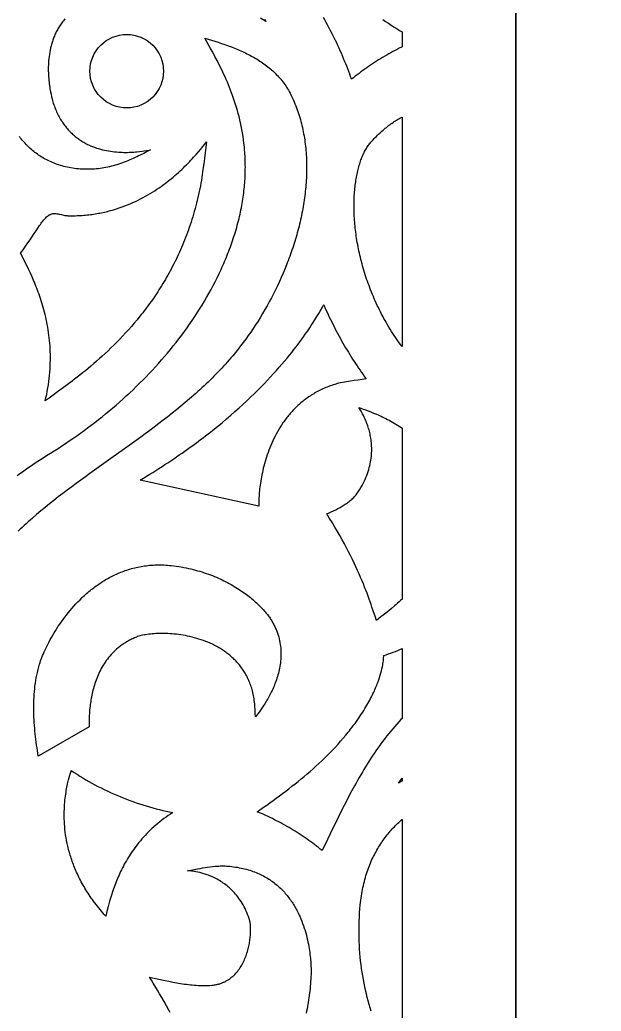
# Model space of a CAD drawing. Extents: x -1000 to 1000, y -1450 to 1450.
# Drawn here: x -817.9 to -562.5, y 194 to 629.6 of the extents above; entities that cross this region are included whole.
import ezdxf

# ---------------------------------------------------------------- set-up
doc = ezdxf.new("R2010")
doc.units = 0
doc.layers.add('LAYER_1', color=18, linetype='CONTINUOUS')

msp = doc.modelspace()

# ---------------------------------------------------------------- linework, layer by layer
at = {"layer": 'LAYER_1'}
for points in [[(-1000, -1450), (-600, -1450), (-600, 1050), (-1000, 1050)], [(-600, -1450), (600, -1450), (600, 1050), (-600, 1050)], [(-650, 486.04), (-650.15, 486.24), (-650.82, 487.16), (-651.48, 488.08), (-652.12, 489.01), (-652.76, 489.93), (-653.38, 490.87), (-653.99, 491.8), (-654.59, 492.74), (-655.17, 493.68), (-655.75, 494.62), (-656.31, 495.57), (-656.86, 496.52), (-657.4, 497.47), (-657.93, 498.42), (-658.44, 499.37), (-658.95, 500.33), (-659.44, 501.29), (-659.92, 502.25), (-660.39, 503.21), (-660.85, 504.17), (-661.3, 505.13), (-661.74, 506.1), (-662.17, 507.06), (-662.58, 508.02), (-662.99, 508.99), (-663.38, 509.95), (-663.77, 510.92), (-664.14, 511.88), (-664.5, 512.85), (-664.85, 513.81), (-665.2, 514.77), (-665.53, 515.73), (-665.85, 516.7), (-666.16, 517.65), (-666.46, 518.61), (-666.75, 519.57), (-667.03, 520.53), (-667.3, 521.48), (-667.56, 522.43), (-667.81, 523.38), (-668.05, 524.33), (-668.28, 525.27), (-668.5, 526.21), (-668.71, 527.15), (-668.92, 528.09), (-669.11, 529.02), (-669.29, 529.95), (-669.47, 530.87), (-669.63, 531.8), (-669.79, 532.72), (-669.93, 533.63), (-670.07, 534.54), (-670.2, 535.45), (-670.32, 536.35), (-670.43, 537.25), (-670.53, 538.14), (-670.62, 539.03), (-670.7, 539.91), (-670.78, 540.78), (-670.84, 541.66), (-670.9, 542.52), (-670.95, 543.38), (-670.99, 544.24), (-671.02, 545.09), (-671.05, 545.93), (-671.06, 546.76), (-671.07, 547.59), (-671.07, 548.41), (-671.06, 549.23), (-671.04, 550.04), (-671.02, 550.84), (-670.99, 551.63), (-670.95, 552.42), (-670.9, 553.2), (-670.84, 553.97), (-670.78, 554.73), (-670.71, 555.49), (-670.63, 556.23), (-670.55, 556.97), (-670.45, 557.7), (-670.35, 558.42), (-670.25, 559.13), (-670.13, 559.83), (-670.01, 560.53), (-669.88, 561.21), (-669.75, 561.88), (-669.6, 562.55), (-669.45, 563.2), (-669.3, 563.84), (-669.13, 564.48), (-668.96, 565.1), (-668.79, 565.71), (-668.6, 566.31), (-668.42, 566.91), (-668.22, 567.48), (-668.02, 568.05), (-667.81, 568.61), (-667.59, 569.15), (-667.37, 569.69), (-667.15, 570.21), (-666.91, 570.72), (-666.67, 571.22), (-666.43, 571.7), (-666.18, 572.17), (-665.92, 572.63), (-665.66, 573.08), (-665.39, 573.51), (-665.12, 573.93), (-664.84, 574.34), (-664.55, 574.73), (-664.26, 575.11), (-663.97, 575.48), (-663.67, 575.83), (-663.19, 576.37), (-662.71, 576.89), (-662.23, 577.41), (-661.74, 577.91), (-661.26, 578.41), (-660.77, 578.89), (-660.28, 579.36), (-659.8, 579.82), (-659.31, 580.27), (-658.82, 580.71), (-658.33, 581.14), (-657.84, 581.56), (-657.35, 581.97), (-656.85, 582.36), (-656.36, 582.75), (-655.87, 583.13), (-655.37, 583.5), (-654.88, 583.86), (-654.39, 584.21), (-653.89, 584.55), (-653.4, 584.88), (-652.91, 585.2), (-652.41, 585.51), (-651.92, 585.82), (-651.43, 586.11), (-650.94, 586.4), (-650.44, 586.68), (-650, 586.92)], [(-736.24, 573.54), (-736.54, 571.13), (-736.83, 568.72), (-737.12, 566.31), (-737.43, 563.9), (-737.6, 562.7), (-737.77, 561.5), (-737.95, 560.3), (-738.15, 559.1), (-738.35, 557.9), (-738.58, 556.71), (-738.83, 555.42), (-739.09, 554.14), (-739.37, 552.87), (-739.66, 551.61), (-739.95, 550.36), (-740.26, 549.12), (-740.57, 547.89), (-740.9, 546.67), (-741.24, 545.46), (-741.58, 544.26), (-741.94, 543.07), (-742.3, 541.9), (-742.67, 540.73), (-743.05, 539.57), (-743.44, 538.42), (-743.84, 537.28), (-744.25, 536.15), (-744.67, 535.04), (-745.09, 533.93), (-745.52, 532.83), (-745.96, 531.74), (-746.41, 530.66), (-746.87, 529.59), (-747.33, 528.53), (-747.8, 527.47), (-748.27, 526.43), (-748.76, 525.4), (-749.25, 524.38), (-749.75, 523.36), (-750.25, 522.36), (-750.76, 521.36), (-751.28, 520.38), (-751.8, 519.4), (-752.33, 518.43), (-752.86, 517.47), (-753.4, 516.52), (-753.95, 515.58), (-754.5, 514.65), (-755.05, 513.73), (-755.61, 512.81), (-756.18, 511.91), (-756.75, 511.01), (-757.32, 510.13), (-757.9, 509.25), (-758.48, 508.38), (-759.07, 507.52), (-759.66, 506.66), (-760.26, 505.82), (-760.86, 504.98), (-761.46, 504.15), (-762.06, 503.34), (-762.67, 502.52), (-763.28, 501.72), (-763.9, 500.93), (-764.51, 500.14), (-765.13, 499.36), (-766.38, 497.83), (-767.64, 496.34), (-768.9, 494.87), (-770.17, 493.43), (-771.44, 492.03), (-772.72, 490.66), (-774, 489.31), (-775.28, 488), (-776.56, 486.72), (-777.84, 485.47), (-779.11, 484.25), (-780.39, 483.05), (-781.66, 481.89), (-782.92, 480.75), (-784.17, 479.64), (-785.42, 478.56), (-786.66, 477.5), (-787.88, 476.47), (-789.1, 475.47), (-790.3, 474.5), (-791.49, 473.55), (-792.66, 472.62), (-793.81, 471.73), (-794.95, 470.85), (-797.16, 469.18), (-799.29, 467.6), (-801.32, 466.11), (-803.24, 464.72), (-805.05, 463.41), (-806.73, 462.19), (-806.4, 463.63), (-806.09, 465.06), (-805.81, 466.48), (-805.56, 467.89), (-805.34, 469.29), (-805.14, 470.67), (-804.97, 472.05), (-804.83, 473.41), (-804.71, 474.76), (-804.61, 476.1), (-804.54, 477.42), (-804.49, 478.73), (-804.46, 480.03), (-804.45, 481.32), (-804.47, 482.59), (-804.51, 483.85), (-804.56, 485.1), (-804.63, 486.34), (-804.73, 487.56), (-804.84, 488.77), (-804.96, 489.96), (-805.11, 491.14), (-805.27, 492.31), (-805.44, 493.47), (-805.63, 494.61), (-805.83, 495.73), (-806.05, 496.84), (-806.28, 497.94), (-806.52, 499.03), (-806.77, 500.1), (-807.04, 501.15), (-807.31, 502.19), (-807.59, 503.22), (-807.88, 504.23), (-808.18, 505.22), (-808.49, 506.2), (-808.8, 507.17), (-809.12, 508.12), (-809.45, 509.05), (-809.78, 509.97), (-810.12, 510.87), (-810.46, 511.76), (-810.8, 512.63), (-811.14, 513.49), (-811.49, 514.33), (-811.83, 515.15), (-812.53, 516.75), (-813.22, 518.29), (-813.91, 519.75), (-814.58, 521.15), (-815.23, 522.48), (-816.46, 524.93), (-817.55, 527.1), (-816.97, 527.87), (-816.4, 528.63), (-815.85, 529.39), (-815.32, 530.13), (-814.3, 531.6), (-813.34, 533.01), (-811.57, 535.69), (-810.75, 536.94), (-809.97, 538.11), (-809.22, 539.21), (-808.86, 539.72), (-808.5, 540.22), (-808.15, 540.69), (-807.8, 541.14), (-807.46, 541.57), (-807.12, 541.96), (-806.78, 542.34), (-806.44, 542.68), (-806.11, 543), (-805.78, 543.29), (-805.44, 543.55), (-805.11, 543.78), (-804.94, 543.89), (-804.77, 543.98), (-804.61, 544.07), (-804.44, 544.15), (-804.21, 544.24), (-803.98, 544.32), (-803.75, 544.38), (-803.52, 544.43), (-803.28, 544.47), (-803.05, 544.49), (-802.81, 544.51), (-802.57, 544.51), (-802.33, 544.51), (-802.08, 544.49), (-801.59, 544.44), (-801.09, 544.37), (-800.59, 544.27), (-799.59, 544.04), (-799.08, 543.93), (-798.58, 543.82), (-798.07, 543.72), (-797.57, 543.63), (-797.32, 543.6), (-797.07, 543.58), (-796.83, 543.56), (-796.58, 543.55), (-795.8, 543.54), (-795.03, 543.54), (-794.26, 543.55), (-793.5, 543.56), (-792.75, 543.59), (-791.99, 543.62), (-791.25, 543.66), (-790.51, 543.71), (-789.77, 543.76), (-789.04, 543.82), (-788.31, 543.89), (-787.59, 543.97), (-786.87, 544.06), (-786.16, 544.15), (-785.45, 544.25), (-784.75, 544.36), (-784.05, 544.48), (-783.36, 544.6), (-782.67, 544.72), (-781.99, 544.86), (-781.31, 545), (-780.64, 545.15), (-779.97, 545.3), (-779.31, 545.46), (-778.65, 545.63), (-778, 545.8), (-777.35, 545.98), (-776.7, 546.17), (-775.43, 546.55), (-774.18, 546.96), (-772.94, 547.39), (-771.72, 547.84), (-770.53, 548.31), (-769.35, 548.8), (-768.19, 549.3), (-767.05, 549.82), (-765.93, 550.36), (-764.83, 550.92), (-763.75, 551.49), (-762.69, 552.07), (-761.64, 552.66), (-760.62, 553.27), (-759.61, 553.89), (-758.62, 554.52), (-757.66, 555.15), (-756.71, 555.8), (-755.77, 556.45), (-754.86, 557.12), (-753.97, 557.78), (-753.09, 558.45), (-752.23, 559.13), (-751.39, 559.81), (-750.57, 560.49), (-749.77, 561.18), (-748.99, 561.86), (-748.22, 562.55), (-747.47, 563.23), (-746.74, 563.92), (-746.03, 564.6), (-745.34, 565.27), (-744.66, 565.95), (-744.01, 566.62), (-743.37, 567.28), (-742.75, 567.93), (-742.14, 568.58), (-741.56, 569.22), (-740.44, 570.47), (-739.4, 571.68), (-738.42, 572.84), (-737.52, 573.94), (-736.68, 574.98), (-735.92, 575.95)], [(-683.88, 503.28), (-683.4, 502.21), (-682.92, 501.15), (-682.43, 500.08), (-681.93, 499.02), (-681.42, 497.97), (-680.9, 496.91), (-680.38, 495.86), (-679.85, 494.81), (-679.31, 493.77), (-678.77, 492.73), (-678.22, 491.69), (-677.66, 490.66), (-677.09, 489.63), (-676.52, 488.6), (-675.94, 487.58), (-675.35, 486.57), (-674.76, 485.55), (-674.15, 484.54), (-673.55, 483.54), (-672.93, 482.54), (-672.31, 481.54), (-671.68, 480.55), (-671.05, 479.56), (-670.41, 478.58), (-669.76, 477.6), (-669.1, 476.63), (-668.44, 475.66), (-667.77, 474.7), (-667.1, 473.74), (-666.42, 472.78), (-665.73, 471.84), (-666.6, 471.69), (-667.46, 471.56), (-669.21, 471.33), (-670.95, 471.1), (-672.69, 470.87), (-673.56, 470.75), (-674.43, 470.61), (-675.29, 470.47), (-676.16, 470.31), (-677.01, 470.13), (-677.86, 469.93), (-678.71, 469.7), (-679.13, 469.58), (-679.55, 469.45), (-680.22, 469.23), (-680.89, 469.01), (-681.55, 468.77), (-682.2, 468.53), (-682.84, 468.28), (-683.48, 468.01), (-684.1, 467.75), (-684.72, 467.47), (-685.32, 467.19), (-685.92, 466.9), (-686.51, 466.6), (-687.1, 466.29), (-687.67, 465.98), (-688.23, 465.66), (-688.79, 465.33), (-689.34, 465), (-689.88, 464.66), (-690.41, 464.31), (-690.94, 463.96), (-691.46, 463.6), (-691.97, 463.24), (-692.47, 462.87), (-692.96, 462.49), (-693.45, 462.11), (-693.92, 461.72), (-694.4, 461.32), (-694.86, 460.93), (-695.31, 460.52), (-695.76, 460.11), (-696.2, 459.7), (-696.64, 459.28), (-697.06, 458.86), (-697.48, 458.43), (-697.89, 457.99), (-698.3, 457.56), (-698.7, 457.12), (-699.09, 456.67), (-699.47, 456.22), (-699.85, 455.77), (-700.22, 455.31), (-700.58, 454.85), (-700.94, 454.39), (-701.29, 453.92), (-701.64, 453.45), (-701.97, 452.98), (-702.3, 452.51), (-702.95, 451.55), (-703.56, 450.58), (-704.16, 449.6), (-704.73, 448.61), (-705.27, 447.62), (-705.79, 446.62), (-706.29, 445.62), (-706.77, 444.61), (-707.23, 443.6), (-707.66, 442.58), (-708.07, 441.57), (-708.46, 440.56), (-708.84, 439.55), (-709.19, 438.54), (-709.52, 437.53), (-709.84, 436.53), (-710.13, 435.54), (-710.41, 434.55), (-710.67, 433.56), (-710.92, 432.59), (-711.14, 431.63), (-711.35, 430.67), (-711.55, 429.73), (-711.73, 428.8), (-711.9, 427.89), (-712.05, 426.99), (-712.19, 426.1), (-712.32, 425.23), (-712.43, 424.38), (-712.53, 423.55), (-712.62, 422.74), (-712.69, 421.95), (-712.76, 421.18), (-712.82, 420.43), (-712.86, 419.71), (-712.9, 419.01), (-712.93, 418.34), (-712.94, 417.69), (-712.95, 417.08), (-712.96, 416.49), (-712.95, 415.93), (-765, 427.41), (-763.58, 428.25), (-762.18, 429.1), (-760.8, 429.95), (-759.44, 430.8), (-758.08, 431.65), (-756.75, 432.5), (-755.43, 433.34), (-754.12, 434.19), (-752.83, 435.04), (-751.55, 435.89), (-750.29, 436.74), (-749.05, 437.59), (-747.82, 438.43), (-746.6, 439.28), (-745.4, 440.12), (-744.21, 440.97), (-743.04, 441.81), (-741.88, 442.65), (-740.73, 443.49), (-739.6, 444.33), (-738.49, 445.17), (-737.38, 446), (-736.29, 446.84), (-735.22, 447.67), (-734.16, 448.5), (-733.11, 449.33), (-731.06, 450.98), (-729.06, 452.62), (-727.12, 454.25), (-725.22, 455.87), (-723.38, 457.48), (-721.59, 459.08), (-719.85, 460.66), (-718.17, 462.23), (-716.53, 463.78), (-714.94, 465.32), (-713.4, 466.84), (-711.91, 468.34), (-710.46, 469.83), (-709.06, 471.29), (-707.71, 472.74), (-706.4, 474.16), (-705.14, 475.56), (-703.92, 476.94), (-702.74, 478.3), (-701.61, 479.63), (-700.52, 480.94), (-699.47, 482.22), (-698.46, 483.48), (-697.49, 484.7), (-696.56, 485.9), (-695.68, 487.07), (-694.82, 488.21), (-694.01, 489.32), (-693.24, 490.39), (-692.5, 491.44), (-691.8, 492.45), (-691.13, 493.42), (-690.5, 494.36), (-689.9, 495.27), (-689.33, 496.14), (-688.3, 497.76), (-687.4, 499.23), (-686.61, 500.53), (-685.95, 501.66), (-684.95, 503.39), (-684.6, 503.97), (-684.46, 504.19), (-684.35, 504.36)], [(-668.05, 458.95), (-667.07, 458.61), (-666.02, 458.24), (-664.9, 457.82), (-663.71, 457.37), (-662.47, 456.87), (-661.18, 456.33), (-660.52, 456.04), (-659.85, 455.74), (-659.17, 455.43), (-658.48, 455.1), (-657.78, 454.77), (-657.07, 454.42), (-656.36, 454.05), (-655.65, 453.68), (-654.93, 453.29), (-654.21, 452.88), (-653.48, 452.47), (-652.75, 452.03), (-652.02, 451.59), (-651.29, 451.13), (-650.56, 450.65), (-650, 450.27), (-650, 375.1), (-650.54, 374.59), (-651.23, 373.95), (-651.92, 373.33), (-652.6, 372.73), (-653.27, 372.14), (-654.58, 371.02), (-655.86, 369.97), (-657.08, 368.99), (-658.24, 368.08), (-659.33, 367.24), (-661.27, 365.77), (-661.84, 367.55), (-662.48, 369.5), (-663.2, 371.63), (-663.58, 372.75), (-663.99, 373.92), (-664.43, 375.13), (-664.88, 376.38), (-665.37, 377.66), (-665.87, 378.99), (-666.41, 380.35), (-666.97, 381.75), (-667.56, 383.18), (-668.19, 384.65), (-668.84, 386.16), (-669.52, 387.7), (-670.24, 389.27), (-670.99, 390.88), (-671.78, 392.52), (-672.6, 394.19), (-673.46, 395.9), (-674.36, 397.63), (-675.3, 399.39), (-676.27, 401.18), (-677.29, 403), (-678.35, 404.85), (-679.46, 406.73), (-680.6, 408.63), (-681.8, 410.56), (-683.04, 412.51), (-682.07, 412.95), (-681.09, 413.39), (-680.11, 413.86), (-679.14, 414.34), (-678.17, 414.84), (-677.21, 415.36), (-676.74, 415.63), (-676.27, 415.9), (-675.81, 416.18), (-675.35, 416.47), (-674.9, 416.77), (-674.45, 417.07), (-674.01, 417.38), (-673.58, 417.7), (-673.16, 418.03), (-672.75, 418.37), (-672.34, 418.71), (-671.95, 419.07), (-671.56, 419.43), (-671.19, 419.8), (-670.83, 420.18), (-670.48, 420.58), (-670.14, 420.98), (-669.82, 421.4), (-669.51, 421.82), (-669.21, 422.26), (-668.91, 422.72), (-668.63, 423.17), (-668.08, 424.09), (-667.57, 424.99), (-667.09, 425.89), (-666.64, 426.79), (-666.23, 427.68), (-665.85, 428.56), (-665.49, 429.44), (-665.17, 430.3), (-664.88, 431.16), (-664.61, 432.02), (-664.38, 432.86), (-664.16, 433.7), (-663.98, 434.53), (-663.82, 435.35), (-663.68, 436.16), (-663.56, 436.96), (-663.47, 437.76), (-663.4, 438.54), (-663.35, 439.31), (-663.32, 440.08), (-663.31, 440.83), (-663.31, 441.57), (-663.34, 442.3), (-663.38, 443.02), (-663.43, 443.73), (-663.5, 444.42), (-663.59, 445.1), (-663.69, 445.77), (-663.8, 446.43), (-663.92, 447.08), (-664.05, 447.71), (-664.19, 448.32), (-664.34, 448.93), (-664.5, 449.52), (-664.67, 450.09), (-664.84, 450.65), (-665.02, 451.2), (-665.2, 451.73), (-665.39, 452.25), (-665.58, 452.75), (-665.78, 453.23), (-665.97, 453.7), (-666.17, 454.15), (-666.56, 455), (-666.94, 455.78), (-667.31, 456.49), (-667.66, 457.12), (-667.98, 457.68), (-668.27, 458.16), (-668.71, 458.88), (-668.95, 459.26)], [(-756.21, 390.14), (-755.41, 390.12), (-754.61, 390.09), (-753.81, 390.05), (-753, 389.99), (-752.18, 389.92), (-751.36, 389.84), (-750.24, 389.71), (-749.14, 389.56), (-748.04, 389.39), (-746.97, 389.22), (-745.9, 389.02), (-744.85, 388.82), (-743.81, 388.6), (-742.78, 388.37), (-741.77, 388.12), (-740.77, 387.86), (-739.79, 387.59), (-738.82, 387.31), (-737.86, 387.02), (-736.91, 386.71), (-735.98, 386.4), (-735.07, 386.08), (-734.16, 385.74), (-733.27, 385.4), (-732.39, 385.05), (-731.53, 384.69), (-730.68, 384.32), (-729.85, 383.94), (-729.02, 383.55), (-728.22, 383.16), (-727.42, 382.76), (-726.64, 382.36), (-725.87, 381.95), (-725.12, 381.53), (-724.38, 381.11), (-723.66, 380.68), (-722.94, 380.25), (-722.25, 379.82), (-721.56, 379.38), (-720.9, 378.94), (-720.24, 378.49), (-719.6, 378.04), (-718.97, 377.59), (-718.36, 377.14), (-717.76, 376.69), (-717.18, 376.23), (-716.61, 375.78), (-716.05, 375.32), (-715.51, 374.87), (-714.98, 374.41), (-714.47, 373.96), (-713.97, 373.5), (-713.49, 373.05), (-713.02, 372.6), (-712.56, 372.16), (-712.12, 371.71), (-711.7, 371.27), (-711.29, 370.83), (-710.89, 370.4), (-710.51, 369.97), (-710.14, 369.54), (-709.79, 369.12), (-709.45, 368.7), (-709.13, 368.29), (-708.82, 367.89), (-708.52, 367.49), (-708.24, 367.1), (-707.98, 366.72), (-707.73, 366.34), (-707.5, 365.97), (-707.24, 365.56), (-707, 365.14), (-706.76, 364.73), (-706.53, 364.31), (-706.31, 363.89), (-706.1, 363.48), (-705.9, 363.06), (-705.7, 362.65), (-705.51, 362.23), (-705.33, 361.81), (-705.16, 361.4), (-705, 360.98), (-704.84, 360.56), (-704.69, 360.15), (-704.55, 359.73), (-704.42, 359.31), (-704.17, 358.48), (-703.96, 357.65), (-703.77, 356.82), (-703.61, 356), (-703.47, 355.17), (-703.36, 354.35), (-703.28, 353.53), (-703.22, 352.72), (-703.18, 351.9), (-703.16, 351.1), (-703.17, 350.29), (-703.2, 349.49), (-703.25, 348.7), (-703.32, 347.9), (-703.4, 347.12), (-703.51, 346.34), (-703.63, 345.57), (-703.78, 344.8), (-703.93, 344.04), (-704.1, 343.28), (-704.29, 342.54), (-704.49, 341.8), (-704.7, 341.07), (-704.93, 340.34), (-705.17, 339.63), (-705.42, 338.92), (-705.68, 338.23), (-705.95, 337.54), (-706.22, 336.86), (-706.51, 336.2), (-706.8, 335.54), (-707.1, 334.89), (-707.41, 334.26), (-707.72, 333.63), (-708.04, 333.02), (-708.35, 332.42), (-708.68, 331.83), (-709, 331.25), (-709.33, 330.69), (-709.65, 330.14), (-710.31, 329.08), (-710.95, 328.08), (-711.59, 327.14), (-712.21, 326.26), (-712.8, 325.44), (-713.37, 324.69), (-713.9, 324.01), (-714.4, 323.4), (-714.45, 324.83), (-714.51, 326.26), (-714.55, 326.98), (-714.6, 327.69), (-714.66, 328.41), (-714.72, 329.12), (-714.8, 329.84), (-714.88, 330.55), (-714.98, 331.26), (-715.09, 331.96), (-715.22, 332.67), (-715.36, 333.37), (-715.52, 334.06), (-715.69, 334.76), (-715.86, 335.37), (-716.04, 335.97), (-716.23, 336.56), (-716.43, 337.14), (-716.63, 337.72), (-716.85, 338.28), (-717.07, 338.84), (-717.31, 339.39), (-717.55, 339.92), (-717.8, 340.46), (-718.07, 340.98), (-718.33, 341.49), (-718.61, 342), (-718.9, 342.49), (-719.19, 342.98), (-719.49, 343.46), (-719.8, 343.93), (-720.12, 344.39), (-720.44, 344.85), (-720.77, 345.3), (-721.11, 345.74), (-721.45, 346.17), (-721.81, 346.59), (-722.16, 347.01), (-722.53, 347.41), (-722.9, 347.81), (-723.28, 348.21), (-723.66, 348.59), (-724.05, 348.97), (-724.44, 349.34), (-724.84, 349.7), (-725.25, 350.05), (-725.66, 350.4), (-726.07, 350.74), (-726.49, 351.07), (-726.92, 351.4), (-727.35, 351.72), (-727.79, 352.03), (-728.22, 352.34), (-728.67, 352.63), (-729.12, 352.92), (-729.57, 353.21), (-730.02, 353.49), (-730.48, 353.76), (-730.94, 354.02), (-731.41, 354.28), (-731.88, 354.53), (-732.35, 354.77), (-732.82, 355.01), (-733.3, 355.24), (-734.26, 355.69), (-735.23, 356.11), (-736.21, 356.5), (-737.2, 356.87), (-738.19, 357.22), (-739.18, 357.55), (-740.18, 357.85), (-741.18, 358.13), (-742.18, 358.39), (-743.19, 358.63), (-744.18, 358.85), (-745.18, 359.05), (-746.17, 359.22), (-747.16, 359.38), (-748.14, 359.52), (-749.11, 359.64), (-750.08, 359.75), (-751.03, 359.83), (-751.97, 359.9), (-752.9, 359.95), (-753.82, 359.99), (-754.72, 360.01), (-755.61, 360.02), (-756.47, 360.01), (-757.32, 359.99), (-758.15, 359.95), (-758.96, 359.9), (-759.75, 359.84), (-760.52, 359.76), (-761.26, 359.68), (-761.97, 359.58), (-762.66, 359.47), (-763.32, 359.35), (-763.95, 359.22), (-764.55, 359.08), (-765.12, 358.93), (-765.65, 358.77), (-766.15, 358.6), (-766.62, 358.43), (-767.09, 358.24), (-767.55, 358.05), (-768, 357.85), (-768.45, 357.64), (-768.89, 357.43), (-769.32, 357.21), (-769.74, 356.99), (-770.16, 356.77), (-770.58, 356.54), (-770.98, 356.3), (-771.38, 356.06), (-771.78, 355.81), (-772.16, 355.56), (-772.54, 355.31), (-772.92, 355.05), (-773.29, 354.79), (-773.65, 354.52), (-774.01, 354.25), (-774.7, 353.69), (-775.37, 353.12), (-776.02, 352.53), (-776.64, 351.93), (-777.24, 351.32), (-777.82, 350.69), (-778.38, 350.06), (-778.91, 349.4), (-779.43, 348.74), (-779.92, 348.07), (-780.39, 347.39), (-780.85, 346.7), (-781.28, 346.01), (-781.7, 345.3), (-782.1, 344.59), (-782.48, 343.88), (-782.84, 343.16), (-783.18, 342.43), (-783.51, 341.7), (-783.82, 340.97), (-784.11, 340.23), (-784.39, 339.5), (-784.65, 338.76), (-784.9, 338.02), (-785.14, 337.29), (-785.36, 336.55), (-785.56, 335.82), (-785.75, 335.09), (-785.93, 334.36), (-786.1, 333.64), (-786.26, 332.92), (-786.4, 332.2), (-786.53, 331.5), (-786.65, 330.8), (-786.76, 330.1), (-786.86, 329.42), (-786.95, 328.74), (-787.03, 328.08), (-787.11, 327.42), (-787.23, 326.14), (-787.32, 324.92), (-787.38, 323.74), (-787.42, 322.63), (-787.43, 321.59), (-787.43, 320.62), (-787.42, 319.72), (-787.39, 318.91), (-809.8, 306.11), (-810.17, 308.54), (-810.34, 309.76), (-810.51, 310.98), (-810.67, 312.21), (-810.82, 313.44), (-810.97, 314.67), (-811.1, 315.9), (-811.22, 317.14), (-811.33, 318.38), (-811.43, 319.62), (-811.52, 320.86), (-811.6, 322.1), (-811.66, 323.34), (-811.7, 324.58), (-811.74, 325.81), (-811.75, 327.05), (-811.75, 328.29), (-811.73, 329.53), (-811.7, 330.76), (-811.64, 331.99), (-811.57, 333.22), (-811.47, 334.45), (-811.35, 335.67), (-811.22, 336.89), (-811.06, 338.1), (-810.88, 339.32), (-810.67, 340.52), (-810.44, 341.72), (-810.19, 342.92), (-809.9, 344.11), (-809.75, 344.7), (-809.6, 345.3), (-809.42, 345.92), (-809.22, 346.58), (-809, 347.26), (-808.75, 347.98), (-808.48, 348.72), (-808.19, 349.49), (-807.87, 350.28), (-807.53, 351.1), (-807.16, 351.93), (-806.78, 352.79), (-806.37, 353.67), (-805.93, 354.56), (-805.48, 355.47), (-805, 356.39), (-804.49, 357.33), (-803.96, 358.28), (-803.41, 359.24), (-802.84, 360.21), (-802.24, 361.18), (-801.62, 362.16), (-800.98, 363.15), (-800.31, 364.14), (-799.62, 365.13), (-798.91, 366.12), (-798.17, 367.11), (-797.41, 368.1), (-796.63, 369.09), (-795.82, 370.07), (-794.99, 371.04), (-794.14, 372), (-793.26, 372.96), (-792.36, 373.9), (-791.44, 374.83), (-790.5, 375.75), (-790.01, 376.2), (-789.53, 376.65), (-789.03, 377.1), (-788.54, 377.54), (-788.03, 377.97), (-787.52, 378.41), (-787, 378.83), (-786.48, 379.25), (-785.95, 379.67), (-785.42, 380.08), (-784.88, 380.49), (-784.33, 380.89), (-783.78, 381.28), (-783.23, 381.67), (-782.66, 382.05), (-782.09, 382.42), (-781.52, 382.79), (-780.94, 383.15), (-780.35, 383.51), (-779.76, 383.86), (-779.17, 384.2), (-778.56, 384.53), (-777.95, 384.85), (-777.34, 385.17), (-776.72, 385.48), (-776.09, 385.78), (-775.46, 386.07), (-774.82, 386.36), (-774.18, 386.63), (-773.53, 386.9), (-772.87, 387.15), (-772.21, 387.4), (-771.54, 387.64), (-770.87, 387.87), (-770.19, 388.09), (-769.51, 388.29), (-768.82, 388.49), (-768.12, 388.68), (-767.42, 388.86), (-766.71, 389.02), (-766, 389.18), (-765.28, 389.33), (-764.56, 389.46), (-763.83, 389.58), (-763.09, 389.69), (-762.35, 389.79), (-761.6, 389.88), (-760.85, 389.95), (-760.09, 390.01), (-759.32, 390.06), (-758.55, 390.1), (-757.78, 390.13), (-756.99, 390.14)], [(-650, 322.68), (-650.51, 322.15), (-651.42, 321.17), (-652.33, 320.17), (-653.22, 319.16), (-654.1, 318.13), (-654.97, 317.1), (-655.82, 316.05), (-656.67, 314.98), (-657.5, 313.91), (-658.32, 312.82), (-659.13, 311.73), (-659.93, 310.62), (-660.72, 309.5), (-661.5, 308.38), (-662.28, 307.24), (-663.04, 306.09), (-663.79, 304.94), (-664.53, 303.78), (-665.27, 302.61), (-666, 301.43), (-666.71, 300.25), (-667.42, 299.05), (-668.13, 297.86), (-668.82, 296.65), (-669.51, 295.45), (-670.19, 294.23), (-670.86, 293.01), (-671.53, 291.79), (-672.85, 289.34), (-674.14, 286.87), (-675.42, 284.39), (-676.67, 281.91), (-677.9, 279.42), (-679.13, 276.93), (-680.33, 274.45), (-682.72, 269.51), (-685.07, 264.62), (-685.88, 265.27), (-686.69, 265.91), (-687.52, 266.55), (-688.34, 267.18), (-689.18, 267.8), (-690.02, 268.42), (-690.87, 269.02), (-691.72, 269.62), (-692.57, 270.22), (-693.44, 270.8), (-694.3, 271.38), (-695.18, 271.95), (-696.06, 272.51), (-696.94, 273.07), (-697.83, 273.62), (-698.72, 274.16), (-699.62, 274.69), (-700.52, 275.21), (-701.43, 275.73), (-702.34, 276.23), (-703.26, 276.73), (-704.18, 277.22), (-705.1, 277.71), (-706.03, 278.18), (-706.96, 278.65), (-707.9, 279.1), (-708.84, 279.55), (-709.78, 279.99), (-710.73, 280.42), (-711.68, 280.85), (-712.63, 281.26), (-713.59, 281.66), (-710.79, 283.63), (-709.39, 284.62), (-707.99, 285.62), (-706.6, 286.63), (-705.21, 287.64), (-703.82, 288.67), (-702.44, 289.7), (-701.07, 290.74), (-699.7, 291.79), (-698.34, 292.84), (-696.99, 293.91), (-695.64, 294.99), (-694.31, 296.08), (-692.98, 297.18), (-691.67, 298.29), (-690.36, 299.41), (-689.07, 300.55), (-687.79, 301.7), (-686.53, 302.86), (-685.28, 304.03), (-684.04, 305.22), (-682.81, 306.42), (-681.61, 307.63), (-680.42, 308.86), (-679.24, 310.11), (-678.09, 311.37), (-676.95, 312.64), (-675.83, 313.94), (-674.73, 315.25), (-673.65, 316.57), (-673.12, 317.24), (-672.59, 317.91), (-671.92, 318.79), (-671.27, 319.65), (-670.64, 320.51), (-670.03, 321.36), (-669.44, 322.19), (-668.87, 323.02), (-668.32, 323.84), (-667.79, 324.64), (-667.28, 325.44), (-666.79, 326.22), (-666.31, 327), (-665.85, 327.76), (-665.41, 328.52), (-664.98, 329.26), (-664.57, 329.99), (-664.18, 330.72), (-663.81, 331.43), (-663.45, 332.13), (-663.1, 332.81), (-662.77, 333.49), (-662.45, 334.16), (-662.15, 334.81), (-661.87, 335.45), (-661.59, 336.08), (-661.33, 336.7), (-661.08, 337.31), (-660.85, 337.9), (-660.63, 338.48), (-660.22, 339.61), (-659.85, 340.68), (-659.53, 341.71), (-659.25, 342.68), (-659.01, 343.6), (-658.8, 344.46), (-658.62, 345.27), (-658.48, 346.03), (-658.36, 346.73), (-658.26, 347.37), (-658.19, 347.95), (-658.13, 348.47), (-658.09, 348.94), (-658.07, 349.34), (-658.05, 349.96), (-658.06, 350.32), (-656.99, 350.67), (-655.94, 351.02), (-654.91, 351.39), (-653.89, 351.77), (-652.88, 352.15), (-651.9, 352.55), (-650.93, 352.95), (-650, 353.36)], [(-794.03, 298.94), (-792.76, 298.12), (-791.48, 297.32), (-790.18, 296.53), (-788.88, 295.76), (-787.56, 295), (-786.23, 294.26), (-784.89, 293.54), (-783.55, 292.83), (-782.19, 292.14), (-780.83, 291.46), (-779.45, 290.8), (-778.07, 290.16), (-776.68, 289.54), (-775.28, 288.93), (-773.87, 288.34), (-772.46, 287.76), (-771.04, 287.21), (-769.61, 286.67), (-768.18, 286.15), (-766.74, 285.65), (-765.3, 285.16), (-763.85, 284.69), (-762.39, 284.25), (-760.93, 283.82), (-759.47, 283.41), (-758, 283.01), (-756.53, 282.64), (-755.06, 282.28), (-753.58, 281.95), (-752.11, 281.63), (-750.62, 281.33), (-751.65, 280.68), (-752.66, 280.01), (-753.63, 279.33), (-754.59, 278.64), (-755.52, 277.94), (-756.43, 277.23), (-757.31, 276.51), (-758.17, 275.78), (-759.01, 275.05), (-759.83, 274.3), (-760.62, 273.56), (-761.39, 272.8), (-762.14, 272.04), (-762.87, 271.27), (-763.58, 270.5), (-764.27, 269.72), (-764.94, 268.93), (-765.59, 268.15), (-766.22, 267.36), (-766.83, 266.57), (-767.42, 265.77), (-768, 264.97), (-768.55, 264.17), (-769.09, 263.37), (-769.62, 262.57), (-770.12, 261.77), (-770.61, 260.97), (-771.08, 260.17), (-771.54, 259.38), (-771.98, 258.58), (-772.4, 257.79), (-772.81, 256.99), (-773.21, 256.21), (-773.59, 255.42), (-773.96, 254.64), (-774.31, 253.86), (-774.66, 253.09), (-774.98, 252.33), (-775.3, 251.57), (-775.6, 250.81), (-775.9, 250.07), (-776.18, 249.33), (-776.45, 248.59), (-776.7, 247.87), (-777.19, 246.45), (-777.64, 245.07), (-778.05, 243.73), (-778.43, 242.43), (-778.77, 241.19), (-779.09, 240), (-779.65, 237.79), (-780.13, 235.84), (-780.78, 236.57), (-781.41, 237.29), (-782.03, 238.01), (-782.64, 238.73), (-783.23, 239.45), (-783.81, 240.17), (-784.37, 240.89), (-784.92, 241.61), (-785.45, 242.33), (-785.98, 243.05), (-786.48, 243.77), (-786.98, 244.48), (-787.46, 245.2), (-787.93, 245.92), (-788.39, 246.63), (-788.84, 247.34), (-789.27, 248.05), (-789.69, 248.76), (-790.1, 249.47), (-790.49, 250.18), (-790.88, 250.89), (-791.25, 251.59), (-791.61, 252.29), (-791.96, 252.99), (-792.3, 253.69), (-792.62, 254.39), (-792.94, 255.08), (-793.25, 255.77), (-793.54, 256.46), (-793.83, 257.15), (-794.1, 257.84), (-794.37, 258.52), (-794.62, 259.2), (-794.86, 259.88), (-795.1, 260.55), (-795.32, 261.22), (-795.54, 261.89), (-795.75, 262.56), (-795.94, 263.22), (-796.13, 263.88), (-796.31, 264.54), (-796.48, 265.19), (-796.65, 265.84), (-796.8, 266.49), (-796.95, 267.13), (-797.08, 267.77), (-797.34, 269.03), (-797.56, 270.28), (-797.75, 271.52), (-797.92, 272.74), (-798.05, 273.94), (-798.17, 275.12), (-798.25, 276.28), (-798.32, 277.42), (-798.36, 278.55), (-798.38, 279.65), (-798.38, 280.73), (-798.37, 281.79), (-798.33, 282.82), (-798.29, 283.83), (-798.22, 284.82), (-798.14, 285.78), (-798.05, 286.72), (-797.95, 287.63), (-797.84, 288.51), (-797.72, 289.37), (-797.59, 290.19), (-797.46, 290.99), (-797.32, 291.76), (-797.18, 292.5), (-797.03, 293.21), (-796.88, 293.88), (-796.73, 294.53), (-796.44, 295.71), (-796.16, 296.76), (-795.9, 297.67), (-795.5, 299.04), (-795.36, 299.49), (-795.29, 299.77)], [(-650, 295.12), (-650.3, 294.94), (-651.53, 294.23), (-650, 296.41)]]:
    msp.add_lwpolyline(points, close=True, dxfattribs=at)
for points in [[(-798.05, 630.03), (-798.41, 629.62), (-798.75, 629.2), (-799.09, 628.77), (-799.41, 628.34), (-799.72, 627.91), (-800.02, 627.48), (-800.32, 627.04), (-800.6, 626.6), (-800.87, 626.15), (-801.13, 625.7), (-801.39, 625.25), (-801.63, 624.8), (-801.87, 624.34), (-802.09, 623.88), (-802.31, 623.42), (-802.52, 622.96), (-802.72, 622.49), (-802.91, 622.03), (-803.09, 621.56), (-803.26, 621.09), (-803.43, 620.62), (-803.59, 620.14), (-803.74, 619.67), (-803.88, 619.2), (-804.02, 618.72), (-804.14, 618.25), (-804.38, 617.3), (-804.58, 616.35), (-804.76, 615.4), (-804.92, 614.45), (-805.05, 613.51), (-805.16, 612.57), (-805.24, 611.64), (-805.31, 610.72), (-805.35, 609.81), (-805.38, 608.9), (-805.38, 608.01), (-805.38, 607.13), (-805.35, 606.27), (-805.32, 605.42), (-805.27, 604.59), (-805.2, 603.77), (-805.13, 602.98), (-805.05, 602.2), (-804.96, 601.45), (-804.86, 600.72), (-804.76, 600.01), (-804.65, 599.33), (-804.54, 598.68), (-804.42, 598.05), (-804.19, 596.89), (-803.96, 595.86), (-803.75, 594.97), (-803.55, 594.22), (-803.38, 593.63), (-803.18, 592.97), (-802.96, 592.31), (-802.72, 591.67), (-802.48, 591.03), (-802.23, 590.41), (-801.98, 589.8), (-801.71, 589.21), (-801.44, 588.63), (-801.16, 588.05), (-800.88, 587.5), (-800.58, 586.95), (-800.29, 586.42), (-799.98, 585.89), (-799.67, 585.38), (-799.35, 584.88), (-799.03, 584.4), (-798.7, 583.92), (-798.36, 583.45), (-798.02, 583), (-797.67, 582.56), (-797.32, 582.13), (-796.96, 581.71), (-796.6, 581.29), (-796.23, 580.89), (-795.86, 580.51), (-795.49, 580.13), (-795.11, 579.76), (-794.72, 579.4), (-794.33, 579.05), (-793.94, 578.71), (-793.54, 578.38), (-793.14, 578.06), (-792.74, 577.75), (-792.33, 577.45), (-791.92, 577.15), (-791.51, 576.87), (-791.09, 576.59), (-790.67, 576.33), (-790.25, 576.07), (-789.83, 575.82), (-789.4, 575.58), (-788.97, 575.35), (-788.54, 575.12), (-788.11, 574.91), (-787.68, 574.7), (-787.24, 574.5), (-786.81, 574.31), (-786.37, 574.12), (-785.93, 573.94), (-785.49, 573.77), (-785.05, 573.61), (-784.16, 573.3), (-783.28, 573.02), (-782.39, 572.77), (-781.51, 572.54), (-780.63, 572.34), (-779.75, 572.16), (-778.87, 572), (-778, 571.86), (-777.14, 571.74), (-776.29, 571.64), (-775.45, 571.56), (-774.61, 571.5), (-773.79, 571.45), (-772.98, 571.42), (-772.19, 571.4), (-771.41, 571.39), (-770.65, 571.4), (-769.9, 571.41), (-769.18, 571.44), (-768.47, 571.48), (-767.79, 571.52), (-767.13, 571.57), (-766.49, 571.63), (-765.29, 571.76), (-764.2, 571.9), (-763.23, 572.04), (-762.38, 572.18), (-761.12, 572.42), (-760.49, 572.54), (-761.97, 571.74), (-763.47, 570.95), (-764.98, 570.18), (-765.75, 569.81), (-766.51, 569.44), (-767.29, 569.08), (-768.06, 568.72), (-768.84, 568.37), (-769.62, 568.04), (-770.41, 567.71), (-771.2, 567.39), (-771.99, 567.08), (-772.79, 566.78), (-773.59, 566.5), (-774.4, 566.22), (-775.2, 565.96), (-776.01, 565.71), (-776.82, 565.48), (-777.64, 565.26), (-778.46, 565.06), (-779.28, 564.87), (-780.1, 564.69), (-780.92, 564.54), (-781.75, 564.4), (-782.58, 564.28), (-783.41, 564.18), (-784.24, 564.09), (-785.08, 564.03), (-785.92, 563.98), (-786.85, 563.96), (-787.77, 563.94), (-788.68, 563.95), (-789.57, 563.97), (-790.45, 564.01), (-791.32, 564.06), (-792.17, 564.13), (-793.01, 564.22), (-793.84, 564.32), (-794.66, 564.43), (-795.46, 564.56), (-796.25, 564.7), (-797.03, 564.86), (-797.8, 565.03), (-798.55, 565.22), (-799.3, 565.42), (-800.03, 565.63), (-800.75, 565.86), (-801.45, 566.09), (-802.15, 566.34), (-802.83, 566.61), (-803.5, 566.88), (-804.16, 567.17), (-804.81, 567.46), (-805.45, 567.77), (-806.08, 568.09), (-806.7, 568.42), (-807.3, 568.76), (-807.9, 569.11), (-808.48, 569.47), (-809.05, 569.84), (-809.62, 570.22), (-810.17, 570.6), (-810.71, 571), (-811.24, 571.4), (-811.77, 571.82), (-812.28, 572.24), (-812.78, 572.66), (-813.27, 573.1), (-813.75, 573.54), (-814.23, 573.99), (-814.69, 574.45), (-815.14, 574.91), (-815.59, 575.38), (-816.02, 575.85), (-816.45, 576.33), (-816.87, 576.82), (-817.28, 577.31), (-817.67, 577.81), (-818.07, 578.31)], [(-710.32, 629.88), (-709.78, 628.89), (-710.94, 629.58), (-712.19, 630.31)], [(-658.48, 629.76), (-657.25, 628.95), (-655.99, 628.13), (-654.71, 627.3), (-653.41, 626.47), (-652.09, 625.64), (-650.74, 624.81), (-650, 624.36), (-650, 617.69), (-650.26, 617.56), (-651.19, 617.1), (-652.12, 616.62), (-653.04, 616.14), (-653.96, 615.65), (-654.88, 615.15), (-655.79, 614.64), (-656.7, 614.13), (-657.6, 613.6), (-658.5, 613.07), (-659.39, 612.53), (-660.28, 611.98), (-661.17, 611.43), (-662.04, 610.87), (-662.92, 610.3), (-663.79, 609.72), (-664.65, 609.13), (-665.51, 608.54), (-666.36, 607.94), (-667.2, 607.33), (-668.04, 606.71), (-668.88, 606.09), (-669.71, 605.46), (-670.53, 604.83), (-671.34, 604.18), (-672.15, 603.53), (-672.56, 604.66), (-672.97, 605.79), (-673.4, 606.92), (-673.83, 608.06), (-674.27, 609.2), (-674.73, 610.34), (-675.19, 611.48), (-675.66, 612.62), (-676.14, 613.76), (-676.63, 614.9), (-677.13, 616.04), (-677.64, 617.18), (-678.16, 618.32), (-678.69, 619.46), (-679.23, 620.59), (-679.78, 621.73), (-680.34, 622.86), (-680.91, 623.99), (-681.49, 625.11), (-682.08, 626.23), (-682.68, 627.35), (-683.29, 628.47), (-683.91, 629.58), (-684.55, 630.68)], [(-819, 429.35), (-817.81, 430.23), (-816.64, 431.09), (-815.48, 431.92), (-814.35, 432.72), (-813.24, 433.49), (-812.15, 434.24), (-811.08, 434.95), (-810.04, 435.64), (-808.04, 436.95), (-806.15, 438.14), (-804.39, 439.23), (-802.74, 440.27), (-801.09, 441.32), (-799.44, 442.38), (-797.8, 443.47), (-796.16, 444.57), (-794.53, 445.68), (-792.91, 446.82), (-791.3, 447.97), (-789.69, 449.13), (-788.09, 450.32), (-786.5, 451.52), (-784.91, 452.73), (-783.34, 453.96), (-781.77, 455.21), (-780.22, 456.47), (-778.67, 457.75), (-777.14, 459.04), (-775.61, 460.35), (-774.1, 461.68), (-772.6, 463.01), (-771.11, 464.37), (-769.63, 465.73), (-768.17, 467.12), (-766.72, 468.51), (-765.28, 469.92), (-763.86, 471.35), (-762.45, 472.79), (-761.05, 474.24), (-759.67, 475.7), (-758.31, 477.18), (-756.96, 478.67), (-755.63, 480.18), (-754.31, 481.7), (-753.01, 483.23), (-751.73, 484.77), (-750.47, 486.33), (-749.22, 487.9), (-748, 489.48), (-746.79, 491.07), (-745.6, 492.68), (-744.43, 494.3), (-743.28, 495.92), (-742.15, 497.56), (-741.04, 499.22), (-739.95, 500.88), (-738.89, 502.55), (-737.84, 504.24), (-736.82, 505.94), (-735.82, 507.64), (-734.85, 509.36), (-733.9, 511.09), (-732.97, 512.83), (-732.06, 514.57), (-731.18, 516.33), (-730.33, 518.1), (-729.5, 519.88), (-729.09, 520.77), (-728.69, 521.66), (-728.3, 522.56), (-727.92, 523.46), (-727.54, 524.36), (-727.17, 525.27), (-726.8, 526.17), (-726.44, 527.08), (-726.09, 527.99), (-725.74, 528.91), (-725.41, 529.82), (-725.07, 530.74), (-724.75, 531.66), (-724.43, 532.58), (-724.12, 533.5), (-723.82, 534.43), (-723.5, 535.43), (-723.19, 536.43), (-722.9, 537.42), (-722.62, 538.41), (-722.34, 539.39), (-722.08, 540.36), (-721.83, 541.34), (-721.59, 542.3), (-721.37, 543.26), (-721.15, 544.22), (-720.94, 545.17), (-720.74, 546.12), (-720.56, 547.06), (-720.38, 548), (-720.22, 548.93), (-720.06, 549.86), (-719.92, 550.78), (-719.78, 551.7), (-719.65, 552.61), (-719.54, 553.52), (-719.43, 554.42), (-719.33, 555.32), (-719.24, 556.21), (-719.16, 557.1), (-719.09, 557.98), (-719.03, 558.86), (-718.97, 559.73), (-718.93, 560.6), (-718.89, 561.46), (-718.86, 562.32), (-718.84, 563.17), (-718.83, 564.02), (-718.82, 564.86), (-718.83, 565.7), (-718.84, 566.53), (-718.85, 567.36), (-718.88, 568.18), (-718.91, 569), (-718.95, 569.81), (-719, 570.62), (-719.06, 571.42), (-719.12, 572.22), (-719.18, 573.01), (-719.26, 573.8), (-719.43, 575.36), (-719.62, 576.9), (-719.84, 578.41), (-720.08, 579.91), (-720.34, 581.39), (-720.62, 582.85), (-720.93, 584.29), (-721.25, 585.71), (-721.59, 587.1), (-721.95, 588.48), (-722.32, 589.84), (-722.71, 591.17), (-723.11, 592.49), (-723.53, 593.78), (-723.96, 595.06), (-724.4, 596.31), (-724.85, 597.54), (-725.31, 598.76), (-725.77, 599.95), (-726.25, 601.12), (-726.73, 602.27), (-727.22, 603.4), (-727.71, 604.51), (-728.21, 605.6), (-728.7, 606.67), (-729.2, 607.71), (-729.7, 608.74), (-730.2, 609.75), (-730.7, 610.73), (-731.2, 611.7), (-732.18, 613.56), (-733.14, 615.34), (-734.08, 617.04), (-734.97, 618.65), (-736.63, 621.62), (-735.14, 621.17), (-733.66, 620.71), (-732.18, 620.24), (-730.72, 619.76), (-729.26, 619.27), (-727.81, 618.76), (-726.38, 618.24), (-724.96, 617.71), (-723.56, 617.15), (-722.17, 616.58), (-721.48, 616.28), (-720.8, 615.98), (-720.12, 615.68), (-719.45, 615.37), (-718.78, 615.05), (-718.12, 614.73), (-717.46, 614.4), (-716.81, 614.06), (-716.17, 613.72), (-715.53, 613.37), (-714.89, 613.01), (-714.26, 612.64), (-713.64, 612.27), (-713.03, 611.89), (-712.42, 611.51), (-711.82, 611.11), (-711.23, 610.71), (-710.64, 610.29), (-710.06, 609.87), (-709.49, 609.44), (-708.93, 609.01), (-708.37, 608.56), (-707.82, 608.1), (-707.28, 607.64), (-706.75, 607.16), (-706.23, 606.67), (-705.72, 606.18), (-705.21, 605.67), (-704.72, 605.15), (-704.23, 604.63), (-703.75, 604.09), (-703.28, 603.54), (-702.83, 602.98), (-702.38, 602.41), (-701.94, 601.82), (-701.51, 601.23), (-701.1, 600.62), (-700.69, 600), (-700.29, 599.37), (-699.91, 598.72), (-699.53, 598.07), (-699.17, 597.4), (-698.82, 596.71), (-698.48, 596.02), (-698.09, 595.19), (-697.72, 594.36), (-697.36, 593.52), (-697.01, 592.68), (-696.68, 591.83), (-696.35, 590.98), (-696.04, 590.12), (-695.74, 589.27), (-695.45, 588.4), (-695.17, 587.53), (-694.91, 586.66), (-694.66, 585.78), (-694.42, 584.9), (-694.19, 584.02), (-693.97, 583.13), (-693.76, 582.24), (-693.57, 581.34), (-693.38, 580.44), (-693.21, 579.54), (-693.05, 578.64), (-692.9, 577.73), (-692.76, 576.82), (-692.63, 575.9), (-692.51, 574.99), (-692.4, 574.07), (-692.31, 573.14), (-692.22, 572.22), (-692.14, 571.29), (-692.08, 570.36), (-692.02, 569.43), (-691.98, 568.49), (-691.94, 567.56), (-691.92, 566.62), (-691.9, 565.68), (-691.9, 564.73), (-691.9, 563.79), (-691.92, 562.84), (-691.94, 561.89), (-691.98, 560.94), (-692.02, 559.99), (-692.07, 559.04), (-692.14, 558.09), (-692.21, 557.13), (-692.29, 556.18), (-692.38, 555.22), (-692.48, 554.27), (-692.59, 553.31), (-692.71, 552.35), (-692.83, 551.39), (-692.97, 550.43), (-693.11, 549.47), (-693.27, 548.51), (-693.43, 547.55), (-693.6, 546.59), (-693.78, 545.63), (-693.96, 544.67), (-694.16, 543.72), (-694.36, 542.76), (-694.57, 541.8), (-694.79, 540.84), (-695.02, 539.88), (-695.25, 538.92), (-695.49, 537.97), (-695.74, 537.01), (-696, 536.06), (-696.27, 535.11), (-696.54, 534.15), (-696.82, 533.2), (-697.11, 532.25), (-697.41, 531.31), (-697.71, 530.36), (-698.02, 529.41), (-698.33, 528.47), (-698.66, 527.53), (-698.99, 526.59), (-699.33, 525.65), (-699.67, 524.72), (-700.02, 523.79), (-700.38, 522.85), (-700.74, 521.93), (-701.49, 520.08), (-702.26, 518.24), (-703.06, 516.41), (-703.88, 514.6), (-704.72, 512.8), (-705.59, 511.01), (-706.47, 509.24), (-707.38, 507.48), (-708.31, 505.73), (-709.26, 504.01), (-710.24, 502.3), (-711.22, 500.61), (-712.23, 498.94), (-713.26, 497.29), (-714.3, 495.66), (-715.36, 494.05), (-716.43, 492.46), (-717.53, 490.9), (-718.63, 489.36), (-719.75, 487.84), (-720.88, 486.35), (-722.03, 484.89), (-723.19, 483.45), (-724.36, 482.03), (-725.15, 481.1), (-725.94, 480.18), (-726.75, 479.27), (-727.56, 478.36), (-728.38, 477.45), (-729.21, 476.56), (-730.05, 475.67), (-730.89, 474.79), (-731.74, 473.91), (-732.6, 473.04), (-733.46, 472.18), (-734.33, 471.32), (-735.21, 470.47), (-736.09, 469.63), (-736.98, 468.78), (-737.88, 467.95), (-738.78, 467.12), (-739.68, 466.3), (-740.6, 465.48), (-741.52, 464.66), (-742.44, 463.85), (-743.37, 463.05), (-745.24, 461.45), (-747.13, 459.87), (-749.04, 458.31), (-750.97, 456.76), (-752.91, 455.23), (-754.86, 453.71), (-756.83, 452.2), (-758.81, 450.7), (-760.8, 449.22), (-762.8, 447.74), (-764.8, 446.27), (-766.82, 444.8), (-768.84, 443.35), (-772.89, 440.44), (-776.95, 437.55), (-781.01, 434.66), (-785.07, 431.77), (-787.09, 430.32), (-789.1, 428.86), (-791.1, 427.4), (-793.1, 425.93), (-795.09, 424.45), (-797.07, 422.97), (-799.03, 421.47), (-800.98, 419.97), (-802.92, 418.45), (-804.84, 416.92), (-806.75, 415.38), (-808.64, 413.82), (-810.5, 412.25), (-812.35, 410.65), (-813.27, 409.85), (-814.18, 409.05), (-815.08, 408.23), (-815.98, 407.42), (-816.88, 406.6), (-817.76, 405.77), (-818.64, 404.94)], [(-663.5, 194.04), (-663.96, 195.54), (-664.41, 197.05), (-664.84, 198.58), (-665.25, 200.11), (-665.64, 201.66), (-666.01, 203.22), (-666.35, 204.79), (-666.68, 206.38), (-666.99, 207.98), (-667.27, 209.59), (-667.54, 211.21), (-667.78, 212.85), (-668, 214.5), (-668.19, 216.16), (-668.36, 217.84), (-668.51, 219.52), (-668.64, 221.22), (-668.74, 222.94), (-668.81, 224.66), (-668.86, 226.4), (-668.89, 228.15), (-668.89, 229.92), (-668.86, 231.7), (-668.81, 233.49), (-668.73, 235.29), (-668.62, 237.11), (-668.49, 238.94), (-668.32, 240.78), (-668.22, 241.78), (-668.11, 242.77), (-667.98, 243.74), (-667.84, 244.7), (-667.69, 245.65), (-667.53, 246.58), (-667.36, 247.5), (-667.17, 248.41), (-666.98, 249.31), (-666.77, 250.2), (-666.55, 251.07), (-666.32, 251.93), (-666.09, 252.78), (-665.84, 253.62), (-665.58, 254.44), (-665.31, 255.25), (-665.03, 256.06), (-664.75, 256.85), (-664.45, 257.63), (-664.15, 258.39), (-663.84, 259.15), (-663.52, 259.89), (-663.19, 260.63), (-662.85, 261.35), (-662.5, 262.06), (-662.15, 262.76), (-661.79, 263.45), (-661.42, 264.13), (-661.05, 264.8), (-660.67, 265.46), (-660.28, 266.11), (-659.89, 266.74), (-659.49, 267.37), (-659.08, 267.99), (-658.67, 268.59), (-658.25, 269.19), (-657.83, 269.77), (-657.4, 270.35), (-656.97, 270.92), (-656.53, 271.47), (-656.09, 272.02), (-655.64, 272.56), (-655.19, 273.09), (-654.74, 273.6), (-654.28, 274.11), (-653.82, 274.61), (-653.35, 275.1), (-652.89, 275.58), (-652.41, 276.06), (-651.94, 276.52), (-651.46, 276.97), (-650.99, 277.42), (-650.51, 277.86), (-650.02, 278.29), (-650, 278.31), (-650, 165.37)], [(-751.82, 193.49), (-752.36, 194.49), (-753.43, 196.42), (-754.48, 198.27), (-755.51, 200.04), (-756.51, 201.73), (-757.47, 203.34), (-759.28, 206.33), (-760.11, 207.71), (-760.88, 209.01), (-757.5, 208.29), (-754.1, 207.56), (-752.39, 207.2), (-750.69, 206.86), (-748.98, 206.54), (-748.12, 206.38), (-747.27, 206.24), (-746.41, 206.1), (-745.55, 205.97), (-744.7, 205.85), (-743.84, 205.74), (-742.98, 205.64), (-742.12, 205.55), (-741.26, 205.48), (-740.4, 205.41), (-739.55, 205.36), (-738.69, 205.33), (-737.83, 205.31), (-736.97, 205.3), (-736.11, 205.31), (-735.25, 205.34), (-734.39, 205.39), (-733.53, 205.45), (-733.16, 205.49), (-732.79, 205.53), (-732.42, 205.58), (-732.06, 205.64), (-731.71, 205.7), (-731.35, 205.78), (-731.01, 205.85), (-730.67, 205.94), (-730.33, 206.03), (-730, 206.13), (-729.67, 206.24), (-729.35, 206.35), (-729.04, 206.47), (-728.72, 206.59), (-728.42, 206.72), (-728.11, 206.86), (-727.81, 207), (-727.52, 207.15), (-727.23, 207.31), (-726.95, 207.47), (-726.67, 207.63), (-726.39, 207.8), (-725.85, 208.16), (-725.33, 208.53), (-724.83, 208.93), (-724.35, 209.34), (-723.88, 209.78), (-723.43, 210.23), (-722.99, 210.69), (-722.57, 211.17), (-722.17, 211.66), (-721.79, 212.17), (-721.42, 212.69), (-721.06, 213.22), (-720.72, 213.76), (-720.4, 214.32), (-720.09, 214.88), (-719.79, 215.45), (-719.51, 216.02), (-719.24, 216.61), (-718.99, 217.2), (-718.75, 217.79), (-718.52, 218.39), (-718.31, 218.99), (-718.11, 219.6), (-717.93, 220.2), (-717.75, 220.81), (-717.59, 221.42), (-717.44, 222.02), (-717.3, 222.62), (-717.18, 223.23), (-717.06, 223.82), (-716.96, 224.42), (-716.87, 225), (-716.79, 225.59), (-716.72, 226.16), (-716.66, 226.73), (-716.61, 227.29), (-716.57, 227.84), (-716.54, 228.38), (-716.52, 228.9), (-716.51, 229.42), (-716.5, 229.92), (-716.51, 230.41), (-716.53, 230.89), (-716.55, 231.35), (-716.58, 231.79), (-716.62, 232.22), (-716.67, 232.63), (-716.73, 233.02), (-716.79, 233.39), (-716.86, 233.74), (-716.94, 234.07), (-717.02, 234.37), (-717.11, 234.66), (-717.45, 235.61), (-717.81, 236.53), (-718.18, 237.42), (-718.57, 238.29), (-718.97, 239.12), (-719.38, 239.93), (-719.81, 240.71), (-720.25, 241.47), (-720.71, 242.2), (-721.17, 242.9), (-721.65, 243.58), (-722.14, 244.24), (-722.63, 244.87), (-723.13, 245.47), (-723.65, 246.06), (-724.16, 246.62), (-724.69, 247.16), (-725.22, 247.67), (-725.76, 248.17), (-726.3, 248.64), (-726.84, 249.1), (-727.39, 249.53), (-727.94, 249.94), (-728.49, 250.34), (-729.05, 250.72), (-729.6, 251.07), (-730.15, 251.41), (-730.7, 251.74), (-731.26, 252.04), (-731.8, 252.34), (-732.35, 252.61), (-732.89, 252.87), (-733.43, 253.11), (-733.96, 253.34), (-734.49, 253.56), (-735.01, 253.76), (-735.52, 253.95), (-736.03, 254.12), (-736.52, 254.29), (-737.01, 254.44), (-737.49, 254.58), (-737.96, 254.71), (-738.86, 254.94), (-739.71, 255.13), (-740.51, 255.29), (-741.24, 255.42), (-741.91, 255.51), (-742.51, 255.59), (-743.03, 255.65), (-743.82, 255.72), (-744.23, 255.76), (-742.04, 256.15), (-739.84, 256.57), (-738.73, 256.77), (-737.63, 256.97), (-736.52, 257.15), (-735.42, 257.33), (-734.31, 257.48), (-733.2, 257.61), (-732.1, 257.72), (-731.54, 257.77), (-730.99, 257.8), (-730.43, 257.83), (-729.88, 257.85), (-729.32, 257.87), (-728.77, 257.87), (-728.22, 257.86), (-727.66, 257.84), (-727.11, 257.82), (-726.55, 257.78), (-725.67, 257.7), (-724.81, 257.61), (-723.95, 257.5), (-723.12, 257.38), (-722.29, 257.25), (-721.48, 257.1), (-720.69, 256.94), (-719.9, 256.77), (-719.13, 256.58), (-718.38, 256.38), (-717.63, 256.17), (-716.9, 255.95), (-716.18, 255.72), (-715.48, 255.47), (-714.79, 255.22), (-714.11, 254.95), (-713.44, 254.67), (-712.79, 254.38), (-712.14, 254.08), (-711.51, 253.77), (-710.9, 253.45), (-710.29, 253.13), (-709.69, 252.79), (-709.11, 252.44), (-708.54, 252.08), (-707.98, 251.72), (-707.43, 251.35), (-706.89, 250.96), (-706.37, 250.57), (-705.85, 250.18), (-705.35, 249.77), (-704.85, 249.36), (-704.37, 248.94), (-703.9, 248.51), (-703.44, 248.08), (-702.98, 247.64), (-702.54, 247.19), (-702.11, 246.74), (-701.69, 246.28), (-701.28, 245.82), (-700.87, 245.35), (-700.48, 244.88), (-700.1, 244.4), (-699.72, 243.91), (-699.36, 243.43), (-699, 242.93), (-698.66, 242.44), (-698.32, 241.94), (-697.99, 241.44), (-697.67, 240.93), (-697.36, 240.42), (-697.06, 239.91), (-696.76, 239.39), (-696.48, 238.88), (-696.2, 238.36), (-695.93, 237.84), (-695.66, 237.32), (-695.41, 236.79), (-695.16, 236.27), (-694.92, 235.74), (-694.46, 234.69), (-694.04, 233.63), (-693.64, 232.58), (-693.26, 231.53), (-692.91, 230.48), (-692.59, 229.44), (-692.29, 228.4), (-692.02, 227.38), (-691.76, 226.37), (-691.53, 225.37), (-691.32, 224.39), (-691.13, 223.42), (-690.95, 222.48), (-690.8, 221.55), (-690.66, 220.65), (-690.53, 219.77), (-690.43, 218.92), (-690.33, 218.1), (-690.25, 217.3), (-690.18, 216.54), (-690.12, 215.82), (-690.08, 215.12), (-690.01, 213.85), (-689.97, 212.75), (-689.96, 211.82), (-689.96, 211.08), (-689.97, 210.25), (-690.02, 209.19), (-690.08, 208.14), (-690.14, 207.09), (-690.22, 206.05), (-690.31, 205.01), (-690.41, 203.99), (-690.51, 202.97), (-690.63, 201.96), (-690.76, 200.95), (-690.89, 199.95), (-691.04, 198.96), (-691.19, 197.98), (-691.35, 197), (-691.52, 196.03), (-691.7, 195.07), (-691.89, 194.12), (-692.09, 193.17)]]:
    msp.add_lwpolyline(points, dxfattribs=at)
msp.add_lwpolyline([(-770.93, 623.21, -0.414214), (-754.78, 607.06, -0.414214), (-770.93, 590.91, -0.414214), (-787.08, 607.06, -0.414214)], format="xyb", close=True, dxfattribs=at)

doc.saveas('drawing.dxf')
